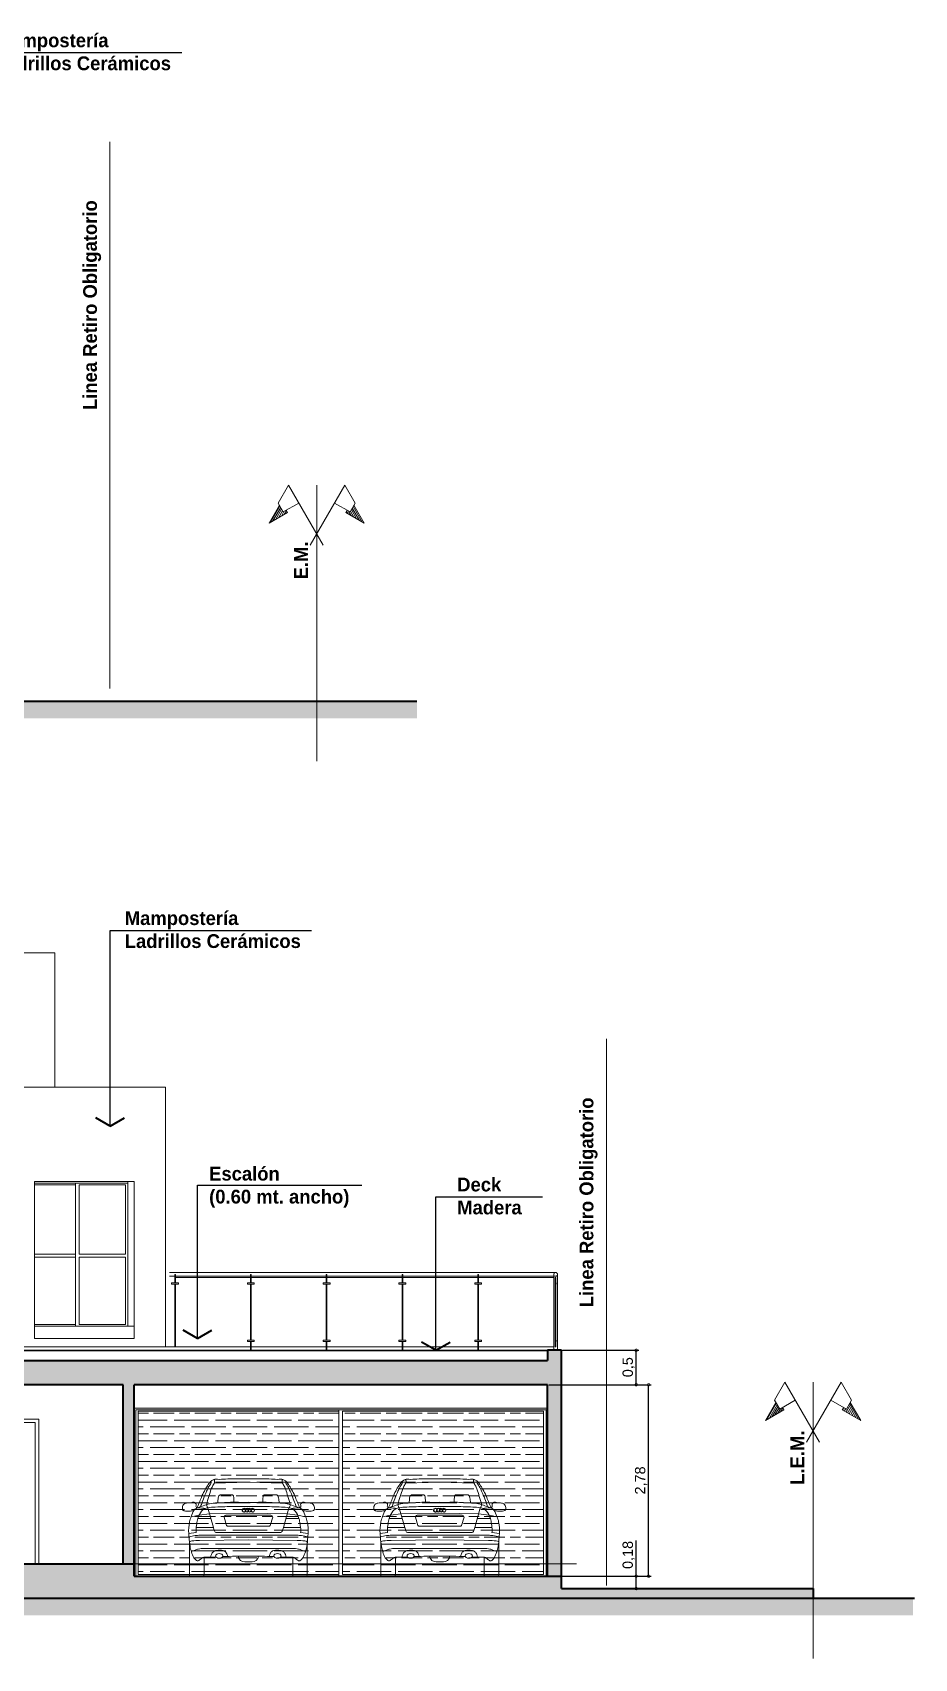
# Model space of a CAD drawing. Header units: millimetres. Extents: x 110427 to 125914, y 76277 to 76441.
# Drawn here: x 113946.33 to 113959.13, y 76417.8 to 76441.41 of the extents above; entities that cross this region are included whole.
import ezdxf

# ---------------------------------------------------------------- set-up
doc = ezdxf.new("R2010")
doc.units = ezdxf.units.MM
doc.linetypes.add('CENTER', pattern=[50.8, 31.75, -6.35, 6.35, -6.35])
for name, color, linetype, lineweight in [('03_A CONSTRUIR', 250, 'Continuous', 35), ('04_CIVIL A CONSTRUIR', 250, 'Continuous', 35), ('05_CIVIL A DEMOLER', 221, 'Continuous', 18), ('06_CIVIL VISTAS GRUESA', 244, 'Continuous', 13), ('08_CIVIL VISTAS FINO', 251, 'Continuous', 5), ('10_CIVIL EJES', 230, 'CENTER', 15), ('11_CARPINTERIA Y MOBILIARIO', 141, 'Continuous', 9), ('11_HATCH', 8, 'Continuous', 9), ('12_HATCH', 8, 'Continuous', 9), ('12_TEXTOS', 4, 'Continuous', 40), ('13_COTAS', 8, 'Continuous', 9)]:
    doc.layers.add(name, color=color, linetype=linetype, lineweight=lineweight)
doc.layers.add('14_TEXTOS', color=4, linetype='Continuous')
doc.styles.add('JDS1', font='GOTHICB.TTF')
doc.styles.add('Swis721 BT', font='swiss.ttf')
doc.dimstyles.new('1_100_JDS', dxfattribs={"dimscale": 100, "dimtxt": 2, "dimasz": 1.5, "dimexe": 1, "dimexo": 1, "dimgap": 0.75, "dimtad": 1, "dimlfac": 0.001, "dimzin": 4, "dimdsep": 46, "dimtxsty": 'JDS1', "dimcen": 0.09, "dimdle": 0.1, "dimclrd": 8, "dimclre": 8, "dimclrt": 150, "dimadec": 0, "dimazin": 0, "dimtfac": 1, "dimtmove": 2, "dimatfit": 0, "dimfxl": 0, "dimtolj": 1, "dimtzin": 0, "dimarcsym": 0})
doc.dimstyles.new('ISO-23', dxfattribs={"dimscale": 0.03, "dimtxt": 5, "dimasz": 2.5, "dimexe": 1.25, "dimexo": 0.625, "dimtad": 1, "dimtxsty": 'Swis721 BT', "dimblk": 'DOTSMALL', "dimcen": 2.5, "dimclrt": 150, "dimadec": 0, "dimazin": 0, "dimtfac": 1, "dimtmove": 0, "dimatfit": 3, "dimfxl": 0, "dimarcsym": 0})
pattern_1 = [(180, (110440.68404, 75963.76263), (4e-17, 0.3), [0.5, -0.1]), (180, (110440.78404, 75963.86263), (4e-17, 0.3), [0.3, -0.075, 0.15, -0.075]), (180, (110440.93404, 75963.96263), (4e-17, 0.3), [0.5, -0.1])]

# ---------------------------------------------------------------- blocks, each defined once
blk = doc.blocks.new('A$C7E4244AE')
at = {"layer": '11_HATCH'}
for p, q in [((0.955, 1.363), (0.462, 1.35)), ((0.96, 1.363), (1.454, 1.35)), ((0.349, 1.038), (0.374, 0.975)), ((0.374, 0.975), (0.45, 0.706)), ((1.541, 0.975), (1.466, 0.706)), ((1.567, 1.038), (1.541, 0.975)), ((0.242, 0.887), (0.127, 0.864)), ((0.223, 0.836), (0.413, 0.837)), ((0.395, 0.904), (0.242, 0.887)), ((0.395, 0.904), (0.958, 0.914)), ((0.604, 0.857), (0.641, 0.738)), ((0.958, 0.885), (0.631, 0.884)), ((0.958, 0.728), (0.66, 0.727)), ((1.521, 0.904), (0.958, 0.914)), ((0.958, 0.885), (1.284, 0.884)), ((0.958, 0.728), (1.256, 0.727)), ((1.311, 0.857), (1.275, 0.738)), ((1.692, 0.836), (1.503, 0.837)), ((1.521, 0.904), (1.673, 0.887)), ((1.673, 0.887), (1.789, 0.864)), ((0.199, 0.634), (0.091, 0.621)), ((0.103, 0.024), (0.103, 0.487)), ((0.2, 0.707), (0.45, 0.706)), ((0.25, 0.519), (0.958, 0.528)), ((0.958, 0.594), (0.253, 0.594)), ((0.958, 0.632), (0.5, 0.632)), ((0.958, 0.632), (1.416, 0.632)), ((0.958, 0.594), (1.662, 0.594)), ((1.665, 0.519), (0.958, 0.528)), ((1.716, 0.707), (1.466, 0.706)), ((1.716, 0.634), (1.824, 0.621)), ((1.813, 0.024), (1.813, 0.487)), ((0.315, 0.277), (0.315, 0.024)), ((0.354, 0.401), (0.958, 0.401)), ((1.562, 0.401), (0.958, 0.401)), ((1.601, 0.277), (1.601, 0.024)), ((0.904, 0.208), (0.958, 0.208)), ((1.011, 0.208), (0.958, 0.208)), ((0.291, 0), (0.126, 0)), ((1.625, 0), (1.789, 0))]:
    blk.add_line(p, q, dxfattribs=at)
for centre, major_axis, ratio, start_param, end_param in [((0.895, 0.958), (0, 0.0277), 0.985583, 10.538558, 16.689759), ((0.938, 0.959), (0, 0.0271), 0.985583, 7.380892, 10.236696), ((0.938, 0.959), (0, 0.0271), 0.985583, 10.360674, 13.531093), ((0.977, 0.959), (0, 0.0271), 0.985583, 7.218615, 10.304531), ((0.977, 0.959), (0, 0.0271), 0.985583, 10.441964, 13.378289), ((1.021, 0.958), (0, 0.0277), 0.985583, 7.310351, 13.463197), ((0.535, 0.295), (0.0526, 0.0006), 0.643755, 3.141021, 9.424206), ((0.904, 0.307), (0, 0.099), 0.975618, 1.750025, 3.194926), ((1.011, 0.307), (0, 0.099), 0.975618, 3.088259, 4.53316), ((0.126, 0.024), (0, 0.0243), 0.975618, 1.570796, 3.141593), ((0.291, 0.024), (0, 0.0243), 0.975618, 3.141593, 4.712389), ((1.625, 0.024), (0, 0.0243), 0.975618, 1.570796, 3.141593), ((1.789, 0.024), (0, 0.0243), 0.975618, 3.141593, 4.712389)]:
    blk.add_ellipse(centre, major_axis=major_axis, ratio=ratio, start_param=start_param, end_param=end_param, dxfattribs=at)
at = {"layer": '11_HATCH', "extrusion": (0, 0, -1)}
blk.add_ellipse((1.38, 0.295), major_axis=(-0.0526, 0.0006), ratio=0.643755, start_param=3.141021, end_param=9.424206, dxfattribs=at)
at = {"layer": '11_HATCH'}
for points, knots in [([(0.458, 1.404), (0.445, 1.398), (0.411, 1.383), (0.372, 1.327), (0.326, 1.255), (0.273, 1.146), (0.241, 1.053), (0.214, 0.996), (0.211, 0.991)], [0, 0, 0, 0, 1.078045, 2.785735, 4.879992, 7.537629, 11.765787, 12.201348, 12.201348, 12.201348, 12.201348]), ([(0.263, 1.009), (0.272, 1.03), (0.29, 1.086), (0.322, 1.168), (0.359, 1.25), (0.385, 1.31), (0.414, 1.342), (0.418, 1.364), (0.414, 1.373), (0.411, 1.377)], [0, 0, 0, 0, 1.703415, 4.41726, 6.463007, 8.414298, 9.240142, 9.635612, 9.987477, 9.987477, 9.987477, 9.987477]), ([(0.46, 1.345), (0.448, 1.328), (0.421, 1.278), (0.393, 1.184), (0.364, 1.1), (0.353, 1.049), (0.349, 1.038)], [0, 0, 0, 0, 0.0604315, 0.168345, 0.2862886, 0.3209433, 0.3209433, 0.3209433, 0.3209433]), ([(0.958, 1.415), (0.896, 1.415), (0.785, 1.413), (0.635, 1.412), (0.531, 1.404), (0.475, 1.409), (0.458, 1.404)], [0, 0, 0, 0, 0.1849252, 0.3342512, 0.4486468, 0.4995687, 0.4995687, 0.4995687, 0.4995687]), ([(0.458, 1.404), (0.465, 1.398), (0.471, 1.375), (0.464, 1.356), (0.46, 1.345)], [0, 0, 0, 0, 0.02563602, 0.05988806, 0.05988806, 0.05988806, 0.05988806]), ([(0.512, 1.061), (0.512, 1.075), (0.519, 1.11), (0.518, 1.155), (0.539, 1.178), (0.553, 1.184), (0.615, 1.182), (0.669, 1.181), (0.732, 1.181), (0.738, 1.171), (0.746, 1.158), (0.746, 1.135), (0.749, 1.107), (0.749, 1.085), (0.748, 1.074)], [0, 0, 0, 0, 1.059186, 2.693118, 3.075994, 3.305168, 3.817696, 7.640466, 7.947383, 8.097769, 8.501234, 9.015893, 9.799932, 10.626454, 10.626454, 10.626454, 10.626454]), ([(0.958, 1.415), (1.019, 1.415), (1.131, 1.413), (1.281, 1.412), (1.384, 1.404), (1.441, 1.409), (1.457, 1.404)], [0, 0, 0, 0, 0.1849252, 0.3342512, 0.4486468, 0.4995687, 0.4995687, 0.4995687, 0.4995687]), ([(1.404, 1.061), (1.404, 1.075), (1.396, 1.11), (1.397, 1.155), (1.376, 1.178), (1.362, 1.184), (1.301, 1.182), (1.246, 1.181), (1.183, 1.181), (1.177, 1.171), (1.17, 1.158), (1.17, 1.135), (1.166, 1.107), (1.167, 1.085), (1.168, 1.074)], [0, 0, 0, 0, 1.059186, 2.693118, 3.075994, 3.305168, 3.817696, 7.640466, 7.947383, 8.097769, 8.501234, 9.015893, 9.799932, 10.626454, 10.626454, 10.626454, 10.626454]), ([(1.457, 1.404), (1.45, 1.398), (1.445, 1.375), (1.451, 1.356), (1.456, 1.345)], [0, 0, 0, 0, 0.02563602, 0.05988806, 0.05988806, 0.05988806, 0.05988806]), ([(1.456, 1.345), (1.468, 1.328), (1.495, 1.278), (1.523, 1.184), (1.551, 1.1), (1.563, 1.049), (1.567, 1.038)], [0, 0, 0, 0, 0.0604315, 0.168345, 0.2862886, 0.3209433, 0.3209433, 0.3209433, 0.3209433]), ([(1.457, 1.404), (1.47, 1.398), (1.505, 1.383), (1.543, 1.327), (1.589, 1.255), (1.643, 1.146), (1.675, 1.053), (1.702, 0.996), (1.705, 0.991)], [0, 0, 0, 0, 1.078045, 2.785735, 4.879992, 7.537629, 11.765787, 12.201348, 12.201348, 12.201348, 12.201348]), ([(1.653, 1.009), (1.644, 1.03), (1.625, 1.086), (1.594, 1.168), (1.557, 1.25), (1.53, 1.31), (1.502, 1.342), (1.498, 1.364), (1.502, 1.373), (1.505, 1.377)], [0, 0, 0, 0, 1.703415, 4.41726, 6.463007, 8.414298, 9.240142, 9.635612, 9.987477, 9.987477, 9.987477, 9.987477]), ([(0.211, 0.991), (0.21, 0.998), (0.186, 1.009), (0.208, 1.045), (0.184, 1.062), (0.177, 1.079), (0.139, 1.073), (0.177, 1.073), (0.07, 1.063), (0.034, 1.06), (0.005, 1.029), (-0.001, 0.997), (0, 0.97), (0.013, 0.953), (0.047, 0.944), (0.089, 0.945), (0.136, 0.947), (0.171, 0.95), (0.175, 0.965)], [0, 0, 0, 0, 0.0199434, 0.0615514, 0.0775458, 0.0970481, 0.1208681, 0.1232472, 0.1962831, 0.2464802, 0.2767901, 0.3099374, 0.3411979, 0.3521583, 0.3687242, 0.4461251, 0.4735099, 0.5203869, 0.5203869, 0.5203869, 0.5203869]), ([(0.104, 0.787), (0.106, 0.815), (0.133, 0.872), (0.153, 0.938), (0.195, 0.989), (0.263, 1.005), (0.317, 1.028), (0.349, 1.038)], [0, 0, 0, 0, 0.081312, 0.1814002, 0.1982735, 0.276471, 0.3769085, 0.3769085, 0.3769085, 0.3769085]), ([(0.211, 0.991), (0.228, 0.994), (0.266, 0.992), (0.305, 0.987), (0.326, 0.983)], [0, 0, 0, 0, 1.275921, 2.883256, 2.883256, 2.883256, 2.883256]), ([(0.223, 0.836), (0.229, 0.857), (0.251, 0.91), (0.298, 0.979), (0.388, 0.999), (0.533, 1.006), (0.73, 1.015), (0.89, 1.013), (0.958, 1.013)], [0, 0, 0, 0, 0.0633543, 0.1713149, 0.2225785, 0.3325781, 0.6106789, 0.8130674, 0.8130674, 0.8130674, 0.8130674]), ([(0.349, 1.038), (0.362, 1.046), (0.413, 1.057), (0.539, 1.064), (0.728, 1.079), (0.881, 1.069), (0.958, 1.073)], [0, 0, 0, 0, 0.0467064, 0.1519601, 0.3809327, 0.6119091, 0.6119091, 0.6119091, 0.6119091]), ([(0.918, 0.949), (0.919, 0.952), (0.919, 0.955), (0.919, 0.958), (0.919, 0.965), (0.916, 0.972), (0.901, 0.984), (0.885, 0.983), (0.869, 0.964), (0.87, 0.948), (0.888, 0.931), (0.904, 0.932), (0.914, 0.942), (0.915, 0.943), (0.916, 0.945)], [10.636088, 10.636088, 10.636088, 10.636088, 10.995574, 10.995574, 10.995574, 11.888576, 11.888576, 13.430571, 13.430571, 14.972567, 14.972567, 16.514562, 16.514562, 16.742991, 16.742991, 16.742991, 16.742991]), ([(0.917, 0.968), (0.914, 0.959), (0.916, 0.948), (0.932, 0.933), (0.948, 0.934), (0.956, 0.943)], [7.480824, 7.480824, 7.480824, 7.480824, 8.716067, 8.716067, 10.2547, 10.2547, 10.2547, 10.2547]), ([(0.958, 0.946), (0.96, 0.95), (0.962, 0.955), (0.962, 0.959), (0.962, 0.967), (0.959, 0.974), (0.944, 0.986), (0.928, 0.984), (0.92, 0.974), (0.919, 0.973), (0.919, 0.972)], [10.404862, 10.404862, 10.404862, 10.404862, 10.995574, 10.995574, 10.995574, 11.894334, 11.894334, 13.446793, 13.446793, 13.586603, 13.586603, 13.586603, 13.586603]), ([(0.958, 0.973), (0.952, 0.963), (0.953, 0.949), (0.971, 0.933), (0.987, 0.934), (0.995, 0.944), (0.996, 0.945), (0.996, 0.945)], [7.260402, 7.260402, 7.260402, 7.260402, 8.716067, 8.716067, 10.268527, 10.268527, 10.3587, 10.3587, 10.3587, 10.3587]), ([(1.567, 1.038), (1.554, 1.046), (1.502, 1.057), (1.377, 1.064), (1.188, 1.079), (1.035, 1.069), (0.958, 1.073)], [0, 0, 0, 0, 0.0467064, 0.1519601, 0.3809327, 0.6119091, 0.6119091, 0.6119091, 0.6119091]), ([(1.692, 0.836), (1.686, 0.857), (1.665, 0.91), (1.618, 0.979), (1.528, 0.999), (1.383, 1.006), (1.185, 1.015), (1.025, 1.013), (0.958, 1.013)], [0, 0, 0, 0, 0.0633543, 0.1713149, 0.2225785, 0.3325781, 0.6106789, 0.8130674, 0.8130674, 0.8130674, 0.8130674]), ([(0.998, 0.949), (1, 0.952), (1.001, 0.956), (1.001, 0.959), (1.001, 0.967), (0.997, 0.974), (0.983, 0.985), (0.968, 0.984), (0.96, 0.975)], [10.542767, 10.542767, 10.542767, 10.542767, 10.995574, 10.995574, 10.995574, 11.894334, 11.894334, 13.396211, 13.396211, 13.396211, 13.396211]), ([(0.999, 0.968), (0.995, 0.959), (0.997, 0.946), (1.014, 0.931), (1.029, 0.932), (1.042, 0.945), (1.045, 0.951), (1.045, 0.958), (1.045, 0.965), (1.041, 0.972), (1.026, 0.984), (1.01, 0.983), (1.002, 0.973), (1.001, 0.972), (1.001, 0.972)], [7.405469, 7.405469, 7.405469, 7.405469, 8.689381, 8.689381, 10.231376, 10.231376, 10.995574, 10.995574, 10.995574, 11.888576, 11.888576, 13.430571, 13.430571, 13.516715, 13.516715, 13.516715, 13.516715]), ([(1.811, 0.787), (1.81, 0.815), (1.783, 0.872), (1.763, 0.938), (1.721, 0.989), (1.653, 1.005), (1.599, 1.028), (1.567, 1.038)], [0, 0, 0, 0, 0.081312, 0.1814002, 0.1982735, 0.276471, 0.3769085, 0.3769085, 0.3769085, 0.3769085]), ([(1.705, 0.991), (1.688, 0.994), (1.65, 0.992), (1.611, 0.987), (1.59, 0.983)], [0, 0, 0, 0, 1.275921, 2.883256, 2.883256, 2.883256, 2.883256]), ([(1.705, 0.991), (1.706, 0.998), (1.73, 1.009), (1.708, 1.045), (1.731, 1.062), (1.739, 1.079), (1.777, 1.073), (1.739, 1.073), (1.846, 1.063), (1.882, 1.06), (1.911, 1.029), (1.917, 0.997), (1.916, 0.97), (1.903, 0.953), (1.868, 0.944), (1.826, 0.945), (1.779, 0.947), (1.744, 0.95), (1.74, 0.965)], [0, 0, 0, 0, 0.0199434, 0.0615514, 0.0775458, 0.0970481, 0.1208681, 0.1232472, 0.1962831, 0.2464802, 0.2767901, 0.3099374, 0.3411979, 0.3521583, 0.3687242, 0.4461251, 0.4735099, 0.5203869, 0.5203869, 0.5203869, 0.5203869]), ([(0.104, 0.787), (0.091, 0.733), (0.087, 0.658), (0.1, 0.539), (0.103, 0.448), (0.132, 0.348), (0.157, 0.278), (0.192, 0.232), (0.221, 0.221), (0.241, 0.228), (0.259, 0.246), (0.282, 0.263), (0.309, 0.278), (0.379, 0.275), (0.438, 0.278), (0.488, 0.28)], [0, 0, 0, 0, 4.118869, 5.449089, 8.85766, 10.815404, 13.135103, 14.470193, 14.889696, 15.347838, 16.006665, 16.753876, 17.508735, 18.273295, 22.025306, 22.025306, 22.025306, 22.025306]), ([(0.223, 0.836), (0.214, 0.812), (0.208, 0.755), (0.195, 0.687), (0.199, 0.645), (0.199, 0.634)], [0, 0, 0, 0, 0.0767022, 0.1660618, 0.1994184, 0.1994184, 0.1994184, 0.1994184]), ([(0.631, 0.884), (0.625, 0.884), (0.612, 0.878), (0.602, 0.864), (0.604, 0.857)], [0, 0, 0, 0, 0.01911096, 0.04086044, 0.04086044, 0.04086044, 0.04086044]), ([(0.641, 0.738), (0.643, 0.735), (0.647, 0.727), (0.656, 0.727), (0.66, 0.727)], [0, 0, 0, 0, 0.01085301, 0.02327957, 0.02327957, 0.02327957, 0.02327957]), ([(1.275, 0.738), (1.273, 0.735), (1.268, 0.727), (1.26, 0.727), (1.256, 0.727)], [0, 0, 0, 0, 0.01085301, 0.02327957, 0.02327957, 0.02327957, 0.02327957]), ([(1.284, 0.884), (1.291, 0.884), (1.303, 0.878), (1.313, 0.864), (1.311, 0.857)], [0, 0, 0, 0, 0.01911096, 0.04086044, 0.04086044, 0.04086044, 0.04086044]), ([(1.811, 0.787), (1.825, 0.733), (1.829, 0.658), (1.816, 0.539), (1.813, 0.448), (1.784, 0.348), (1.758, 0.278), (1.724, 0.232), (1.695, 0.221), (1.675, 0.228), (1.657, 0.246), (1.634, 0.263), (1.607, 0.278), (1.536, 0.275), (1.477, 0.278), (1.428, 0.28)], [0, 0, 0, 0, 0.1627905, 0.2153649, 0.3500822, 0.4274583, 0.51914, 0.5719069, 0.588487, 0.6065941, 0.632633, 0.6621651, 0.6919995, 0.7222173, 0.8705084, 0.8705084, 0.8705084, 0.8705084]), ([(1.692, 0.836), (1.701, 0.812), (1.708, 0.755), (1.72, 0.687), (1.717, 0.645), (1.716, 0.634)], [0, 0, 0, 0, 0.0767022, 0.1660618, 0.1994184, 0.1994184, 0.1994184, 0.1994184]), ([(0.253, 0.594), (0.231, 0.594), (0.178, 0.592), (0.125, 0.581), (0.096, 0.573)], [0, 0, 0, 0, 1.730112, 4.032733, 4.032733, 4.032733, 4.032733]), ([(0.103, 0.501), (0.114, 0.507), (0.164, 0.516), (0.213, 0.519), (0.25, 0.519)], [0, 0, 0, 0, 0.0377491, 0.1492069, 0.1492069, 0.1492069, 0.1492069]), ([(0.5, 0.632), (0.492, 0.633), (0.468, 0.638), (0.464, 0.663), (0.45, 0.706)], [0, 0, 0, 0, 0.02443087, 0.06359532, 0.06359532, 0.06359532, 0.06359532]), ([(1.416, 0.632), (1.424, 0.633), (1.447, 0.638), (1.452, 0.663), (1.466, 0.706)], [0, 0, 0, 0, 0.02443087, 0.06359532, 0.06359532, 0.06359532, 0.06359532]), ([(1.662, 0.594), (1.685, 0.594), (1.738, 0.592), (1.791, 0.581), (1.82, 0.573)], [0, 0, 0, 0, 1.730112, 4.032733, 4.032733, 4.032733, 4.032733]), ([(1.813, 0.501), (1.802, 0.507), (1.752, 0.516), (1.702, 0.519), (1.665, 0.519)], [0, 0, 0, 0, 0.0377491, 0.1492069, 0.1492069, 0.1492069, 0.1492069]), ([(0.131, 0.36), (0.148, 0.368), (0.183, 0.375), (0.228, 0.396), (0.285, 0.403), (0.327, 0.4), (0.354, 0.401)], [0, 0, 0, 0, 0.0567497, 0.1039653, 0.1473143, 0.2283133, 0.2283133, 0.2283133, 0.2283133]), ([(0.41, 0.277), (0.412, 0.291), (0.42, 0.32), (0.447, 0.359), (0.494, 0.377), (0.542, 0.375), (0.587, 0.377), (0.622, 0.361), (0.638, 0.337), (0.649, 0.314), (0.655, 0.297), (0.657, 0.286)], [0, 0, 0, 0, 1.029853, 2.198645, 3.398908, 4.650585, 5.850374, 6.811216, 7.363938, 7.954237, 8.724283, 8.724283, 8.724283, 8.724283]), ([(1.506, 0.277), (1.503, 0.291), (1.496, 0.32), (1.469, 0.359), (1.422, 0.377), (1.374, 0.375), (1.329, 0.377), (1.294, 0.361), (1.278, 0.337), (1.266, 0.314), (1.261, 0.297), (1.259, 0.286)], [0, 0, 0, 0, 1.029853, 2.198645, 3.398908, 4.650585, 5.850374, 6.811216, 7.363938, 7.954237, 8.724283, 8.724283, 8.724283, 8.724283]), ([(1.784, 0.36), (1.767, 0.368), (1.733, 0.375), (1.688, 0.396), (1.63, 0.403), (1.589, 0.4), (1.562, 0.401)], [0, 0, 0, 0, 0.0567497, 0.1039653, 0.1473143, 0.2283133, 0.2283133, 0.2283133, 0.2283133])]:
    blk.add_open_spline(points, degree=3, knots=knots, dxfattribs=at)
for points in [[(0.585, 0.284), (0.709, 0.289), (0.834, 0.291), (0.958, 0.291)], [(1.33, 0.284), (1.207, 0.289), (1.082, 0.291), (0.958, 0.291)]]:
    blk.add_open_spline(points, degree=3, dxfattribs=at)
blk = doc.blocks.new('_DotSmall')
at = {"color": 0, "linetype": 'ByBlock', "const_width": 0.5}
blk.add_lwpolyline([(-0.0625, 0, 1), (0.0625, 0, 1)], format="xyb", close=True, dxfattribs=at)
blk = doc.blocks.new('*D437')
at = {"layer": '13_COTAS', "color": 0, "lineweight": -2}
for p, q in [((113955.09, 76418.996), (113955.09, 76419.516)), ((113954.022, 76418.996), (113955.127, 76418.996)), ((113954.836, 76418.816), (113955.127, 76418.816)), ((113955.09, 76418.816), (113955.09, 76418.996))]:
    blk.add_line(p, q, dxfattribs=at)
at = {"layer": 'Defpoints', "color": 0}
for p in [(113954.004, 76418.996), (113954.818, 76418.816), (113955.09, 76418.996)]:
    blk.add_point(p, dxfattribs=at)
at = {"layer": '13_COTAS', "color": 0, "lineweight": -2, "xscale": 0.075, "yscale": 0.075, "zscale": 0.075}
for p, rotation in [((113955.09, 76418.996), 90), ((113955.09, 76418.816), 270)]:
    blk.add_blockref('_DotSmall', p, dxfattribs=dict(at, rotation=rotation))
at = {"layer": '13_COTAS', "color": 150, "insert": (113954.981, 76419.305), "char_height": 0.15, "attachment_point": 5, "rotation": 90, "style": 'Swis721 BT'}
blk.add_mtext('0,18', dxfattribs=at)
blk = doc.blocks.new('*D438')
at = {"layer": '13_COTAS', "color": 0, "lineweight": -2}
for p, q in [((113953.822, 76421.776), (113955.307, 76421.776)), ((113955.27, 76418.996), (113955.27, 76421.776)), ((113954.022, 76418.996), (113955.307, 76418.996))]:
    blk.add_line(p, q, dxfattribs=at)
at = {"layer": 'Defpoints', "color": 0}
for p in [(113953.804, 76421.776), (113955.27, 76421.776), (113954.004, 76418.996)]:
    blk.add_point(p, dxfattribs=at)
at = {"layer": '13_COTAS', "color": 0, "lineweight": -2, "xscale": 0.075, "yscale": 0.075, "zscale": 0.075}
for p, rotation in [((113955.27, 76421.776), 90), ((113955.27, 76418.996), 270)]:
    blk.add_blockref('_DotSmall', p, dxfattribs=dict(at, rotation=rotation))
at = {"layer": '13_COTAS', "color": 150, "insert": (113955.161, 76420.386), "char_height": 0.15, "attachment_point": 5, "rotation": 90, "style": 'Swis721 BT'}
blk.add_mtext('2,78', dxfattribs=at)
blk = doc.blocks.new('*D439')
at = {"layer": '13_COTAS', "color": 0, "lineweight": -2}
for p, q in [((113954.022, 76422.276), (113955.127, 76422.276)), ((113955.09, 76421.776), (113955.09, 76422.276)), ((113953.822, 76421.776), (113955.127, 76421.776))]:
    blk.add_line(p, q, dxfattribs=at)
at = {"layer": 'Defpoints', "color": 0}
for p in [(113954.004, 76422.276), (113955.09, 76422.276), (113953.804, 76421.776)]:
    blk.add_point(p, dxfattribs=at)
at = {"layer": '13_COTAS', "color": 0, "lineweight": -2, "xscale": 0.075, "yscale": 0.075, "zscale": 0.075}
for p, rotation in [((113955.09, 76422.276), 90), ((113955.09, 76421.776), 270)]:
    blk.add_blockref('_DotSmall', p, dxfattribs=dict(at, rotation=rotation))
at = {"layer": '13_COTAS', "color": 150, "insert": (113954.981, 76422.031), "char_height": 0.15, "attachment_point": 5, "rotation": 90, "style": 'Swis721 BT'}
blk.add_mtext('0,5', dxfattribs=at)

msp = doc.modelspace()

# ---------------------------------------------------------------- hatches: boundary and pattern name
at = {"layer": '08_CIVIL VISTAS FINO'}
h = msp.add_hatch(dxfattribs=at)
h.set_pattern_fill('GOST_WOOD', color=256, scale=0.05, angle=90)
h.set_pattern_definition(pattern_1)
h.paths.add_polyline_path([(113950.774, 76421.39), (113947.863, 76421.39), (113947.863, 76419.019), (113950.774, 76419.019)])
h = msp.add_hatch(dxfattribs=at)
h.set_pattern_fill('GOST_WOOD', color=256, scale=0.05, angle=90)
h.set_pattern_definition(pattern_1)
h.paths.add_polyline_path([(113953.744, 76421.39), (113950.829, 76421.39), (113950.829, 76419.019), (113953.744, 76419.019)])
at = {"layer": '12_HATCH', "linetype": 'ByBlock', "lineweight": 9}
h = msp.add_hatch(dxfattribs=at)
h.set_pattern_fill('LINE', color=256, scale=0.1875, angle=600, style=0)
h.set_pattern_definition([(240, (114034.803716, 75529.597056), (0.0202974704, -0.01171875), [])])
h.paths.add_polyline_path([(113949.761, 76434.286), (113950.029, 76434.441), (113950.011, 76434.473), (113949.968, 76434.449), (113949.911, 76434.547)])
h = msp.add_hatch(dxfattribs=at)
h.set_pattern_fill('LINE', color=256, scale=0.1875, angle=600, style=0)
h.set_pattern_definition([(300, (113887.416879, 75529.597056), (-0.0202974704, -0.01171875), [])])
h.paths.add_polyline_path([(113950.992, 76434.547), (113950.936, 76434.449), (113950.893, 76434.473), (113950.874, 76434.441), (113951.143, 76434.286)])
at = {"layer": '12_HATCH'}
h = msp.add_hatch(color=256, dxfattribs=at)
h.dxf.hatch_style = 1
h.paths.add_polyline_path([(113951.906, 76431.704), (113922.323, 76431.704), (113922.323, 76431.454), (113951.906, 76431.454)])
h = msp.add_hatch(color=1, dxfattribs=at)
h.dxf.hatch_style = 1
h.paths.add_polyline_path([(113953.804, 76422.126), (113931.979, 76422.126), (113931.979, 76422.276), (113931.814, 76422.276), (113931.814, 76421.276), (113932.114, 76421.276), (113932.114, 76421.776), (113935.064, 76421.776), (113935.064, 76419.176), (113935.224, 76419.176), (113935.224, 76421.776), (113953.804, 76421.776), (113953.804, 76418.996), (113947.804, 76418.996), (113947.804, 76419.176), (113947.804, 76421.776), (113947.644, 76421.776), (113947.644, 76419.176), (113931.814, 76419.176), (113931.814, 76418.996), (113926.009, 76418.996), (113926.009, 76418.816), (113922.636, 76418.816), (113922.636, 76418.676), (113957.658, 76418.676), (113957.658, 76418.816), (113954.004, 76418.816), (113954.004, 76418.996), (113954.004, 76422.276), (113953.804, 76422.276)])
at = {"layer": '12_HATCH', "linetype": 'ByBlock', "lineweight": 9}
h = msp.add_hatch(dxfattribs=at)
h.set_pattern_fill('LINE', color=256, scale=0.1875, angle=600, style=0)
h.set_pattern_definition([(240, (114042.009724, 75516.569174), (0.0202974704, -0.01171875), [])])
h.paths.add_polyline_path([(113956.967, 76421.258), (113957.235, 76421.413), (113957.217, 76421.446), (113957.174, 76421.421), (113957.117, 76421.519)])
h = msp.add_hatch(dxfattribs=at)
h.set_pattern_fill('LINE', color=256, scale=0.1875, angle=600, style=0)
h.set_pattern_definition([(300, (113894.622887, 75516.569174), (-0.0202974704, -0.01171875), [])])
h.paths.add_polyline_path([(113958.198, 76421.519), (113958.142, 76421.421), (113958.099, 76421.446), (113958.08, 76421.413), (113958.349, 76421.258)])
at = {"layer": '12_HATCH'}
h = msp.add_hatch(color=256, dxfattribs=at)
h.dxf.hatch_style = 1
h.paths.add_polyline_path([(113959.106, 76418.676), (113920.798, 76418.676), (113920.798, 76418.426), (113959.106, 76418.426)])

# ---------------------------------------------------------------- linework, layer by layer
at = {"layer": '03_A CONSTRUIR'}
msp.add_line((113947.644, 76419.176), (113947.644, 76421.776), dxfattribs=at)
at = {"layer": '04_CIVIL A CONSTRUIR'}
for p, q in [((113922.323, 76431.704), (113951.906, 76431.704)), ((113947.454, 76425.531), (113947.246, 76425.651)), ((113947.454, 76425.531), (113947.661, 76425.651)), ((113948.723, 76422.446), (113948.515, 76422.566)), ((113948.723, 76422.446), (113948.93, 76422.566)), ((113952.183, 76422.276), (113951.975, 76422.396)), ((113952.183, 76422.276), (113952.391, 76422.396)), ((113931.979, 76422.126), (113953.804, 76422.126)), ((113954.004, 76422.276), (113953.804, 76422.276)), ((113953.804, 76422.276), (113953.804, 76422.126)), ((113954.004, 76418.816), (113954.004, 76422.276)), ((113947.644, 76421.776), (113935.224, 76421.776)), ((113947.804, 76418.996), (113947.804, 76421.776)), ((113953.804, 76421.776), (113947.804, 76421.776)), ((113953.804, 76418.996), (113953.804, 76421.776)), ((113935.224, 76419.176), (113947.804, 76419.176)), ((113947.804, 76418.996), (113954.004, 76418.996)), ((113954.004, 76418.816), (113957.658, 76418.816)), ((113957.658, 76418.816), (113957.658, 76418.676)), ((113920.794, 76418.676), (113959.13, 76418.676))]:
    msp.add_line(p, q, dxfattribs=at)
at = {"layer": '05_CIVIL A DEMOLER'}
for p, q in [((113941.805, 76426.096), (113948.258, 76426.096)), ((113948.258, 76426.096), (113948.258, 76422.327)), ((113947.805, 76424.726), (113946.355, 76424.726)), ((113946.355, 76424.726), (113946.355, 76422.626)), ((113947.805, 76424.726), (113947.805, 76422.626)), ((113953.916, 76422.326), (113953.916, 76423.331)), ((113953.916, 76423.331), (113953.926, 76423.331)), ((113953.926, 76423.254), (113953.926, 76423.331)), ((113953.926, 76422.326), (113953.926, 76423.234)), ((113946.355, 76422.626), (113946.355, 76422.446)), ((113947.805, 76422.626), (113947.805, 76422.446)), ((113946.355, 76422.446), (113947.805, 76422.446)), ((113953.916, 76422.326), (113953.926, 76422.326))]:
    msp.add_line(p, q, dxfattribs=at)
for points in [[(113953.916, 76423.234), (113953.916, 76423.254), (113953.912, 76423.254), (113953.912, 76423.234)], [(113953.926, 76423.234), (113953.926, 76423.254), (113953.93, 76423.254), (113953.93, 76423.234)], [(113953.916, 76422.403), (113953.916, 76422.423), (113953.912, 76422.423), (113953.912, 76422.403)], [(113953.926, 76422.403), (113953.926, 76422.423), (113953.93, 76422.423), (113953.93, 76422.403)]]:
    msp.add_lwpolyline(points, close=True, dxfattribs=at)
msp.add_circle((113953.921, 76423.378), 0.0276, dxfattribs=at)
at = {"layer": '06_CIVIL VISTAS GRUESA'}
for p, q in [((113953.921, 76423.406), (113948.317, 76423.406)), ((113948.391, 76423.351), (113948.317, 76423.351)), ((113948.391, 76423.254), (113948.391, 76423.378)), ((113948.401, 76423.378), (113948.391, 76423.378)), ((113948.401, 76423.254), (113948.401, 76423.378)), ((113949.491, 76423.351), (113948.401, 76423.351)), ((113949.491, 76423.331), (113948.401, 76423.331)), ((113949.491, 76423.254), (113949.491, 76423.378)), ((113949.501, 76423.378), (113949.491, 76423.378)), ((113949.501, 76423.254), (113949.501, 76423.378)), ((113950.591, 76423.351), (113949.501, 76423.351)), ((113949.501, 76423.331), (113950.591, 76423.331)), ((113950.591, 76423.254), (113950.591, 76423.378)), ((113950.601, 76423.378), (113950.591, 76423.378)), ((113950.601, 76423.254), (113950.601, 76423.378)), ((113951.691, 76423.351), (113950.601, 76423.351)), ((113951.691, 76423.331), (113950.601, 76423.331)), ((113951.691, 76423.254), (113951.691, 76423.378)), ((113951.701, 76423.378), (113951.691, 76423.378)), ((113951.701, 76423.254), (113951.701, 76423.378)), ((113952.791, 76423.351), (113951.701, 76423.351)), ((113951.701, 76423.331), (113952.791, 76423.331)), ((113952.791, 76423.254), (113952.791, 76423.378)), ((113952.801, 76423.378), (113952.791, 76423.378)), ((113952.801, 76423.254), (113952.801, 76423.378)), ((113953.893, 76423.351), (113952.801, 76423.351)), ((113953.893, 76423.331), (113952.801, 76423.331)), ((113953.893, 76423.378), (113953.893, 76422.276)), ((113953.948, 76423.378), (113953.948, 76422.276)), ((113948.391, 76422.327), (113948.391, 76423.234)), ((113948.401, 76422.327), (113948.401, 76423.234)), ((113949.491, 76422.423), (113949.491, 76423.234)), ((113949.501, 76422.423), (113949.501, 76423.234)), ((113950.591, 76422.423), (113950.591, 76423.234)), ((113950.601, 76422.423), (113950.601, 76423.234)), ((113951.691, 76422.423), (113951.691, 76423.234)), ((113951.701, 76422.423), (113951.701, 76423.234)), ((113952.791, 76422.423), (113952.791, 76423.234)), ((113952.801, 76422.423), (113952.801, 76423.234)), ((113949.491, 76422.326), (113939.526, 76422.326)), ((113949.491, 76422.276), (113949.491, 76422.403)), ((113949.501, 76422.276), (113949.501, 76422.403)), ((113949.501, 76422.326), (113950.591, 76422.326)), ((113950.591, 76422.276), (113950.591, 76422.403)), ((113950.601, 76422.276), (113950.601, 76422.403)), ((113951.691, 76422.326), (113950.601, 76422.326)), ((113951.691, 76422.276), (113951.691, 76422.403)), ((113951.701, 76422.276), (113951.701, 76422.403)), ((113951.701, 76422.326), (113952.791, 76422.326)), ((113952.791, 76422.276), (113952.791, 76422.403)), ((113952.801, 76422.276), (113952.801, 76422.403)), ((113953.891, 76422.326), (113952.801, 76422.326)), ((113931.979, 76422.276), (113953.804, 76422.276)), ((113931.979, 76422.266), (113953.804, 76422.266))]:
    msp.add_line(p, q, dxfattribs=at)
for points in [[(113948.446, 76423.234), (113948.446, 76423.254), (113948.346, 76423.254), (113948.346, 76423.234)], [(113949.546, 76423.234), (113949.546, 76423.254), (113949.446, 76423.254), (113949.446, 76423.234)], [(113950.646, 76423.234), (113950.646, 76423.254), (113950.546, 76423.254), (113950.546, 76423.234)], [(113951.746, 76423.234), (113951.746, 76423.254), (113951.646, 76423.254), (113951.646, 76423.234)], [(113952.846, 76423.234), (113952.846, 76423.254), (113952.746, 76423.254), (113952.746, 76423.234)], [(113949.546, 76422.403), (113949.546, 76422.423), (113949.446, 76422.423), (113949.446, 76422.403)], [(113950.646, 76422.403), (113950.646, 76422.423), (113950.546, 76422.423), (113950.546, 76422.403)], [(113951.746, 76422.403), (113951.746, 76422.423), (113951.646, 76422.423), (113951.646, 76422.403)], [(113952.846, 76422.403), (113952.846, 76422.423), (113952.746, 76422.423), (113952.746, 76422.403)]]:
    msp.add_lwpolyline(points, close=True, dxfattribs=at)
at = {"layer": '08_CIVIL VISTAS FINO'}
for p, q in [((113939.254, 76428.046), (113946.653, 76428.046)), ((113946.653, 76428.046), (113946.653, 76426.096)), ((113947.804, 76421.436), (113953.804, 76421.436)), ((113953.781, 76421.413), (113947.827, 76421.413)), ((113947.827, 76421.413), (113947.827, 76418.996)), ((113947.863, 76421.39), (113950.774, 76421.39)), ((113947.863, 76421.39), (113947.863, 76419.019)), ((113950.774, 76418.996), (113950.774, 76421.413)), ((113950.829, 76421.39), (113953.744, 76421.39)), ((113950.829, 76419.019), (113950.829, 76421.39)), ((113953.744, 76421.39), (113953.744, 76419.019)), ((113953.781, 76421.413), (113953.781, 76418.996)), ((113945.518, 76421.276), (113946.418, 76421.276)), ((113945.568, 76421.226), (113946.368, 76421.226)), ((113946.368, 76419.176), (113946.368, 76421.226)), ((113946.418, 76419.176), (113946.418, 76421.276)), ((113947.804, 76419.176), (113954.226, 76419.176)), ((113947.863, 76419.019), (113950.774, 76419.019)), ((113950.829, 76419.019), (113953.744, 76419.019))]:
    msp.add_line(p, q, dxfattribs=at)
at = {"layer": '10_CIVIL EJES', "ltscale": 0.25}
for p, q in [((113947.452, 76439.825), (113947.452, 76430.829)), ((113950.452, 76434.839), (113950.452, 76430.829)), ((113954.658, 76426.797), (113954.658, 76417.801)), ((113957.658, 76421.811), (113957.658, 76417.801))]:
    msp.add_line(p, q, dxfattribs=at)
at = {"layer": '11_CARPINTERIA Y MOBILIARIO'}
for p, q in [((113947.712, 76424.703), (113946.355, 76424.703)), ((113946.355, 76424.68), (113946.951, 76424.68)), ((113946.951, 76422.626), (113946.951, 76424.703)), ((113947.006, 76424.68), (113947.675, 76424.68)), ((113947.006, 76423.672), (113947.006, 76424.68)), ((113947.675, 76424.68), (113947.675, 76423.672)), ((113947.712, 76424.726), (113947.712, 76422.626)), ((113946.355, 76423.672), (113946.951, 76423.672)), ((113946.355, 76423.626), (113946.951, 76423.626)), ((113947.006, 76423.672), (113947.675, 76423.672)), ((113947.006, 76422.649), (113947.006, 76423.626)), ((113947.006, 76423.626), (113947.675, 76423.626)), ((113947.675, 76423.626), (113947.675, 76422.649)), ((113946.355, 76422.649), (113946.951, 76422.649)), ((113946.355, 76422.626), (113947.805, 76422.626)), ((113946.82, 76422.649), (113946.951, 76422.649)), ((113947.006, 76422.649), (113947.675, 76422.649)), ((113947.804, 76421.436), (113947.804, 76419.176)), ((113953.804, 76421.436), (113953.804, 76419.176))]:
    msp.add_line(p, q, dxfattribs=at)
at = {"layer": '12_HATCH', "linetype": 'ByBlock', "lineweight": 9}
for p, q in [((113949.892, 76434.579), (113950.042, 76434.839)), ((113950.545, 76433.968), (113950.042, 76434.839)), ((113950.358, 76433.968), (113950.861, 76434.839)), ((113951.011, 76434.579), (113950.861, 76434.839)), ((113949.761, 76434.286), (113949.911, 76434.547)), ((113949.761, 76434.286), (113950.029, 76434.441)), ((113949.968, 76434.449), (113949.892, 76434.579)), ((113949.968, 76434.449), (113950.193, 76434.579)), ((113950.029, 76434.441), (113950.011, 76434.473)), ((113950.936, 76434.449), (113950.711, 76434.579)), ((113950.874, 76434.441), (113950.893, 76434.473)), ((113951.143, 76434.286), (113950.874, 76434.441)), ((113950.936, 76434.449), (113951.011, 76434.579)), ((113951.143, 76434.286), (113950.992, 76434.547)), ((113957.098, 76421.551), (113957.248, 76421.811)), ((113957.751, 76420.94), (113957.248, 76421.811)), ((113957.564, 76420.94), (113958.067, 76421.811)), ((113958.217, 76421.551), (113958.067, 76421.811)), ((113956.967, 76421.258), (113957.117, 76421.519)), ((113956.967, 76421.258), (113957.235, 76421.413)), ((113957.174, 76421.421), (113957.098, 76421.551)), ((113957.174, 76421.421), (113957.399, 76421.551)), ((113957.235, 76421.413), (113957.217, 76421.446)), ((113958.142, 76421.421), (113957.917, 76421.551)), ((113958.08, 76421.413), (113958.099, 76421.446)), ((113958.349, 76421.258), (113958.08, 76421.413)), ((113958.142, 76421.421), (113958.217, 76421.551)), ((113958.349, 76421.258), (113958.198, 76421.519))]:
    msp.add_line(p, q, dxfattribs=at)

# ---------------------------------------------------------------- block references
at = {"layer": '08_CIVIL VISTAS FINO', "color": 252, "lineweight": 5}
for p in [(113948.503, 76418.996), (113951.281, 76418.996)]:
    msp.add_blockref('A$C7E4244AE', p, dxfattribs=at)

# ---------------------------------------------------------------- texts
at = {"layer": '12_TEXTOS', "color": 150, "char_height": 0.2, "width": 2.97341, "attachment_point": 7, "style": 'JDS1'}
for insert in [(113945.781, 76440.861), (113947.666, 76428.115)]:
    msp.add_mtext('Mampostería\\PLadrillos Cerámicos', dxfattribs=dict(at, insert=insert))
at = {"layer": '12_TEXTOS', "color": 150, "char_height": 0.2, "attachment_point": 8, "rotation": 90, "style": 'JDS1'}
for s, insert, width in [('Linea Retiro Obligatorio', (113947.324, 76437.452), 3.33395), ('E.M.', (113950.324, 76433.745), 0.82275), ('Linea Retiro Obligatorio', (113954.53, 76424.424), 3.33395), ('L.E.M.', (113957.53, 76420.717), 0.82275)]:
    msp.add_mtext(s, dxfattribs=dict(at, insert=insert, width=width))
at = {"layer": '14_TEXTOS', "color": 150, "char_height": 0.2, "width": 2.72611, "attachment_point": 7, "style": 'JDS1'}
for s, insert in [('Escalón\\P(0.60 mt. ancho)', (113948.891, 76424.347)), ('Deck\\PMadera', (113952.492, 76424.247))]:
    msp.add_mtext(s, dxfattribs=dict(at, insert=insert))

# ---------------------------------------------------------------- dimensions: what is measured, and where the dimension line sits
at = {"layer": '13_COTAS'}
for base, p1, p2, picture, middle in [((113955.09, 76422.276), (113953.804, 76421.776), (113954.004, 76422.276), '*D439', (113955.09, 76422.031)), ((113955.09, 76418.996), (113954.818, 76418.816), (113954.004, 76418.996), '*D437', (113955.09, 76419.305))]:
    dim = msp.add_linear_dim(base=base, p1=p1, p2=p2, angle=90, dimstyle='ISO-23', dxfattribs=at)
    dim.commit()
    dim.dimension.update_dxf_attribs({"geometry": picture, "text_midpoint": middle, "dimtype": 160})
dim = msp.add_linear_dim(base=(113955.27, 76421.776), p1=(113954.004, 76418.996), p2=(113953.804, 76421.776), angle=90, dimstyle='ISO-23', dxfattribs=at)
dim.commit()
dim.dimension.update_dxf_attribs({"geometry": '*D438', "text_midpoint": (113955.161, 76420.386)})

# ---------------------------------------------------------------- leaders
for points in [[(113945.568, 76438.277), (113945.568, 76441.12), (113948.493, 76441.12)], [(113947.454, 76425.531), (113947.454, 76428.373), (113950.378, 76428.373)], [(113948.723, 76422.446), (113948.723, 76424.674), (113951.108, 76424.674)], [(113952.183, 76422.276), (113952.183, 76424.504), (113953.73, 76424.504)]]:
    msp.add_leader(points, dimstyle='1_100_JDS', override={"dimgap": 0.75, "dimtad": 0, "dimldrblk": 'None'}, dxfattribs=at)

doc.saveas('drawing.dxf')
